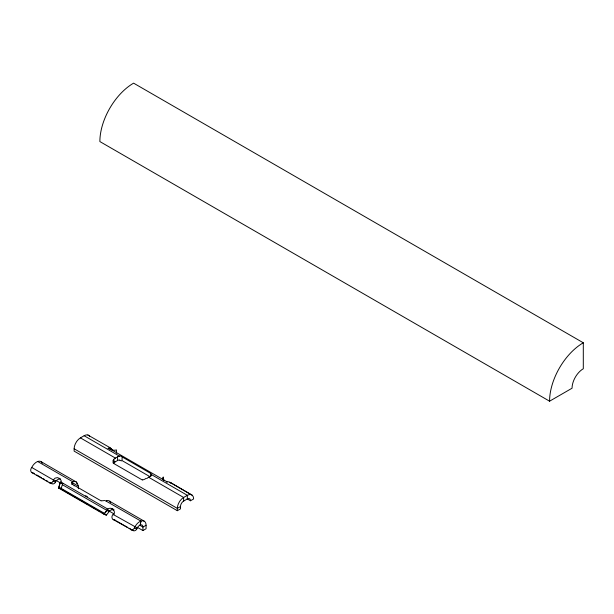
<?xml version="1.0" encoding="UTF-8"?>
<svg xmlns="http://www.w3.org/2000/svg" width="614" height="614" viewBox="0 0 614 614"><rect width="100%" height="100%" fill="white"/><g stroke="black" fill="none" stroke-linecap="round" stroke-linejoin="round"><path stroke-width="0.92" d="M137.298 527.963L112.907 514.325L112.347 515.407A3.177 2.586 -68.6 0 0 113.153 519.528L133.046 530.565A3.177 2.586 -68.6 0 0 136.738 529.045L137.298 527.963A4.451 2.571 -60 0 1 140.253 525.008L140.875 521.086A8.903 5.142 -60 0 1 146.078 525.239L146.078 528.746L142.932 530.565L137.229 527.272M142.932 530.565L142.932 527.058A4.451 2.571 -60 0 0 140.33 524.978L140.875 521.086L105.761 500.901M58.599 488.03L60.157 483.011A9.325 5.403 -75.2 0 1 60.249 482.765L60.594 481.86L107.98 509.213L107.289 509.927A9.325 5.119 -45.2 0 0 107.12 510.119L103.966 514.225L58.599 488.03L60.203 488.66M103.966 514.225L106.375 515.169L109.062 511.662A4.659 2.556 -45.2 0 1 109.729 510.879L107.289 509.927A9.103 6.616 -41.6 0 0 106.644 510.71L104.595 513.457L58.867 487.055L59.919 483.732A9.103 3.385 -73.5 0 1 60.249 482.765L62.689 483.725A4.659 2.702 -75.2 0 0 62.329 484.676L61.009 488.974L88.232 504.693M53.656 480.117L31.675 467.431L31.122 468.513A3.177 2.586 -68.6 0 0 31.928 472.634L49.412 482.727A3.177 2.586 -68.6 0 0 53.103 481.199L53.656 480.117C56.173 482.696 57.539 478.076 60.464 479.043M49.412 482.727L51.822 483.671A3.177 2.586 -68.6 0 0 55.513 482.144L56.066 481.061M130.636 529.621A3.177 2.586 -68.6 0 0 134.328 528.101L134.88 527.019A8.903 5.142 -60 0 1 140.798 521.117M108.01 448.496A3.177 1.834 60 0 1 108.762 448.182L109.783 447.637L111.096 448.496A9.433 6.654 -74.8 0 1 112.347 450.292M146.807 478.582A8.903 5.142 -60 0 1 148.611 477.247L183.624 497.463L183.624 501.101A4.451 2.571 -60 0 0 180.478 506.55L180.478 508.883L177.331 510.702L74.125 451.121L74.125 448.78A8.903 5.142 -60 0 1 80.419 437.874L84.133 435.733A8.903 5.142 -60 0 1 89.583 436.224M109.714 449.294L111.096 448.496M119.791 459.963A3.177 1.834 0 0 0 117.581 460.5L115.44 461.728A4.451 2.571 -60 0 0 113.644 463.424L113.644 459.433A8.903 5.142 -60 0 1 115.44 458.098L117.581 456.862A3.177 1.834 0 0 1 119.791 456.325L84.133 435.733M148.611 477.247L150.745 476.011A3.177 1.834 0 0 0 151.673 474.729A3.177 1.612 5.5 0 0 150.484 473.601M183.624 501.101L187.339 498.952A4.451 2.571 -60 0 1 190.486 500.771L193.633 498.952A8.903 5.142 -60 0 0 187.339 495.321L151.673 474.729M146.078 525.239L142.932 527.058L139.67 525.177M180.478 506.55L177.331 508.369L74.125 448.78M549.576 401.195L572.056 388.217A15.903 9.179 -60 0 1 583.3 368.745L583.3 342.781L133.599 83.151A47.7 27.538 -60 0 0 99.875 141.565L549.576 401.195A47.7 27.538 -60 0 1 583.3 342.781M37.669 461.498L72.69 481.721A8.903 5.142 -60 0 1 76.504 482.12L41.399 461.835M72.69 481.721L72.567 484.561M105.777 500.894L105.854 500.87A8.903 5.142 -60 0 1 109.668 501.27L144.605 521.416M108.762 448.182L166.302 481.399L169.157 481.936L170.876 483.011A9.433 3.876 -48.6 0 1 171.122 483.586M113.874 509.704L112.308 508.806M31.928 472.634L34.338 473.578M53.103 481.199L55.513 482.144M113.153 519.528L114.764 520.158M134.328 528.101L136.738 529.045M87.833 434.988L110.159 447.752M149.923 476.664L122.079 460.584L122.079 456.9L150.745 473.455L150.745 476.211M187.255 498.906L190.486 500.771M80.419 437.874L115.44 458.098M112.999 460.316L115.44 461.728M113.644 463.432L142.31 479.979M71.769 482.335L78.369 486.15L78.369 488.782M72.567 484.392L101.233 500.947M112.17 508.791L113.72 509.689M111.978 509.19L113.613 510.134M85.676 495.736L87.311 496.68M56.012 480.386L60.088 482.734M108.724 510.817L113.613 513.642M62.329 484.676L109.062 511.662M36.725 474.952L41.491 477.707M43.08 478.628L44.669 479.542M46.257 480.463L47.846 481.376M49.435 482.297L51.822 483.671M89.882 505.644L95.654 508.975M97.304 509.935L99.783 511.362M101.425 512.314L106.375 515.169M116.361 520.933L127.482 527.357M129.07 528.27L133.046 530.565M170.262 482.458L192.435 495.375M169.963 482.282L191.038 494.569M77.049 482.688L78.369 486.15M110.413 502.505L110.106 501.768A6.861 3.515 -20.1 0 0 109.944 501.154M187.339 498.952L187.339 495.321L183.624 497.463A8.903 5.142 -60 0 0 177.331 508.369L177.331 510.702M163.286 480.209L163.286 476.963A4.766 2.755 0 0 0 164.161 480.163M117.581 456.862L117.581 460.5M116.453 453.17L116.453 449.924A4.766 2.755 0 0 1 110.904 449.417M166.302 481.399A3.177 1.834 60 0 1 167.062 482.589M119.814 455.941A3.177 2.226 0.1 0 1 122.301 456.778M119.807 460.462A3.139 1.358 10.2 0 1 121.488 460.914M31.751 467.4A8.903 5.142 -60 0 1 42.404 463.179M146.048 478.329A3.339 1.512 -30.4 0 1 142.425 479.856M113.49 463.562A3.339 2.717 -52.2 0 1 113.882 459.633M76.527 483.041A6.861 2.318 70.6 0 1 76.988 483.655M73.987 485.766A4.451 2.571 -60 0 1 74.14 485.904M104.695 500.441A3.116 0.752 -8.1 0 1 101.655 500.748M72.068 484.661A3.116 2.126 -11.1 0 1 72.675 481.836M53.349 479.964A4.283 4.221 -87.6 0 1 61.185 483.026M34.016 473.356A3.177 2.586 -68.6 0 1 33.739 473.072M62.697 483.226A4.935 0.875 -63.6 0 1 62.421 483.901M109.637 510.764A4.935 4.912 86.8 0 1 113.697 509.82M107.051 509.712A4.283 4.198 -82.4 0 1 112.753 509.113A4.283 4.198 -82.4 0 1 113.713 514.862M115.562 520.472A3.177 2.586 -68.6 0 1 114.841 519.805"/></g></svg>
